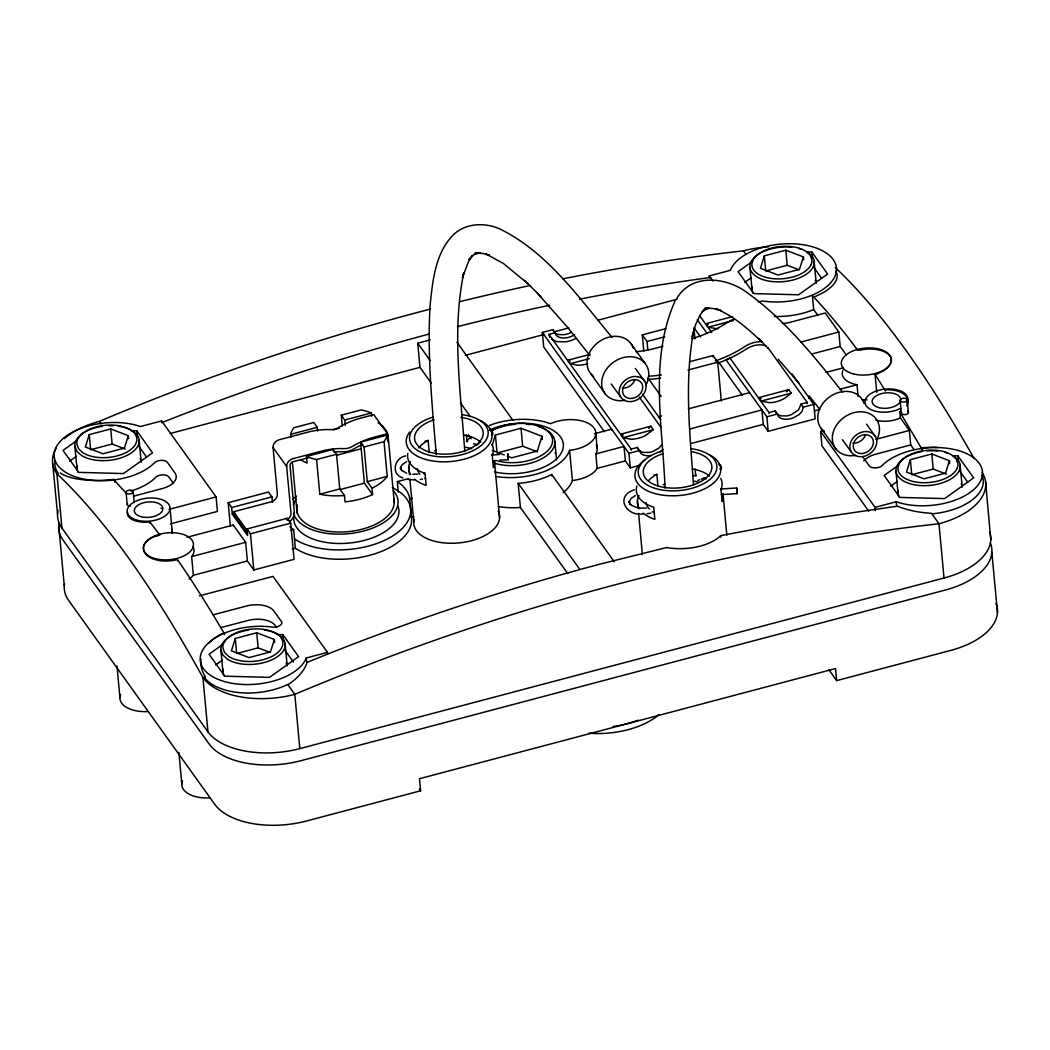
<?xml version="1.0" encoding="UTF-8"?>
<svg xmlns="http://www.w3.org/2000/svg" width="1050" height="1050" viewBox="0 0 1050 1050"><rect width="100%" height="100%" fill="white"/><g stroke="black" fill="none" stroke-linecap="round" stroke-linejoin="round"><path stroke-width="1.5" d="M736.706 488.014L736.982 493.697L736.772 487.974L720.969 488.985M508.016 454.02L508.292 459.729L508.056 454.02M89.237 434.634L85.365 447.051L102.953 453.784L124.425 448.101L128.31 435.684L110.709 428.951L89.237 434.634L90.641 449.715L112.114 444.032L125.304 449.085M235.266 638.452L231.394 650.869L248.981 657.602L270.454 651.906L274.339 639.489L256.738 632.769L235.266 638.452L236.67 653.533L258.142 647.837L269.876 652.326M492.188 445.371L495.416 435.015L520.997 428.242L541.957 436.262L542.259 439.53M541.957 436.262L537.337 451.054L511.757 457.826L507.268 456.107M764.321 255.872L760.436 268.288L778.037 275.021L799.509 269.338L803.381 256.922L785.794 250.189L764.321 255.872L765.712 270.952L787.185 265.269L798.919 269.758M910.35 459.677L906.465 472.093L924.066 478.826L945.538 473.143L949.41 460.727L931.822 453.994L910.35 459.677L911.741 474.758L933.214 469.074L946.418 474.127M675.045 301.009C648.952 359.402 662.76 426.405 665.044 487.988M221.891 644.661L222.863 642.928A32.274 17.286 -5.3 0 1 248.207 630.158M662.038 444.636L658.941 448.048L653.297 451.224A20.029 16.144 -35.6 0 1 648.598 452.471L642.653 452.353L639.082 450.712M676.62 298.712C692.029 272.278 728.07 277.187 748.913 293.947C785.702 320.841 814.577 356.79 842.638 392.293M650.829 426.195L620.747 434.162L623.227 437.627L630.525 439.189A28.678 23.1 -35.6 0 0 645.658 435.435L653.31 429.66L650.829 426.195L648.664 428.348M788.734 389.681L758.651 397.648L761.132 401.1L769.453 402.675A28.678 23.1 -35.6 0 0 784.547 398.396L791.214 393.133L788.734 389.681L786.555 391.821M662.944 449.492L660.135 451.92M76.217 441L63.013 450.424L78.737 472.369L123.506 473.563L152.552 452.826L136.841 430.881L132.037 430.749M69.641 461.134L76.243 456.422M752.627 261.293L738.097 271.661L753.821 293.593L798.578 294.801L827.636 274.05L811.913 252.118L807.122 251.987M222.246 644.805L209.042 654.242L224.766 676.174L269.535 677.368L298.581 656.631L282.87 634.686L278.066 634.567M744.726 282.371L751.328 277.646M215.67 664.939L222.272 660.227M898.642 465.098L884.126 475.466L899.85 497.411L944.606 498.606L973.665 477.868L957.941 455.923L953.138 455.792M890.754 486.176L897.356 481.464M707.083 308.477L702.082 311.968L705.718 307.729L700.245 314.724L695.704 324.424L692.147 336.788L693.486 331.905C684.18 382.462 689.955 434.214 693.525 485.061M477.697 252.696L473.721 254.927L468.93 259.599L472.539 255.399L468.287 261.936L462.433 277.764L463.798 272.803C451.566 331.616 460.858 392.254 464.743 451.434M574.639 334.832L571.121 336.538A20.029 16.144 -35.6 0 1 566.423 337.785C562.327 338.481 555.936 337.785 555.135 332.758L552.904 329.647L542.338 332.443L543.677 346.92L604.433 431.721M406.665 461.606L402.216 464.586L400.391 468.261L400.693 469.087L400.509 467.355L401.887 470.663L401.231 470.033L406.665 473.143M635.381 495.561L630.932 498.553L629.107 502.215L629.409 503.055L629.226 501.322L630.604 504.617L629.947 503.987L631.746 505.431L636.799 507.517M477.855 252.525L474.351 254.231L480.086 252.827L474.902 253.168L482.633 253.418L489.51 255.308L485.664 253.811L503.436 263.498L528.137 283.92M707.162 308.175L703.658 309.894L709.341 308.293M571.266 332.364L568.903 333.428A20.029 16.144 -35.6 0 1 564.191 334.674L558.246 334.556L554.689 332.916M576.082 338.402L572.591 339.977A29.584 23.835 -35.6 0 1 565.648 341.814L556.867 341.644L551.591 339.216M434.438 450.817L435.973 450.109M663.154 484.772L664.689 484.063M728.91 358.654L726.6 359.691M701.177 479.246L704.629 477.658M405.628 455.871C394.301 457.852 390.482 474.495 402.977 477.881M634.344 489.825C614.434 496.02 626.154 516.863 643.099 513.896M327.626 654.084L306.705 662.497L306.285 657.982L327.469 652.365L327.626 654.084A2080.811 1676.496 -35.6 0 1 599.799 564.191L667.209 547.404M697.856 480.441L699.549 479.863M876.737 392.333L875.07 374.43L877.433 373.734M157.5 535.749L159.862 535.054L149.704 521.719L149.835 523.149M695.979 475.072L693.118 475.886M431.366 383.224L419.987 367.342L417.756 343.219L430.329 339.885M170.428 523.845L217.429 511.402L216.09 496.926L161.634 420.919L140.464 426.536A53.812 28.836 -5.3 0 0 63.748 438.008A53.812 28.836 -5.3 0 0 79.262 477.999A53.812 28.836 -5.3 0 0 154.507 462.748A7.179 3.846 -5.3 0 1 161.306 460.359A7.179 3.846 -5.3 0 1 167.449 462.459L174.917 472.894A21.525 11.537 -5.3 0 1 162.212 488.578L133.389 496.217M579.442 299.197A2080.706 1676.404 -35.6 0 1 709.367 277.633L709.209 275.927L730.393 270.309A53.812 28.836 -5.3 0 1 796.464 243.981A53.812 28.836 -5.3 0 1 834.054 278.119A53.812 28.836 -5.3 0 1 764.453 301.232A7.179 3.846 -5.3 0 0 758.376 301.928M170.284 433.466L419.987 367.342M465.229 355.359L544.084 334.478M554.308 331.774L568.903 327.902M598.119 320.171L676.974 299.289M549.137 335.423L548.966 334.386L555.135 332.758M643.794 351.041L642.285 334.884L665.779 328.663M342.287 426.024L341.289 415.196L361.239 409.907A48.864 26.184 -5.3 0 1 371.346 412.978L371.648 416.299M587.685 363.641A28.678 23.1 -35.6 0 1 577.566 365.256L570.255 363.694L567.788 360.242L589.956 354.375M718.567 328.611A28.678 23.1 -35.6 0 1 716.494 328.716L708.159 327.18L705.692 323.728L732.598 316.601M290.916 437.259L290.64 434.359L317.231 427.311L317.586 431.038M341.289 415.196L344.754 420.026L371.346 412.978M642.285 334.884L647.036 341.499L664.65 336.84M570.255 363.694L589.26 358.667M708.159 327.18L733.491 320.473M333.139 429.896L339.255 428.282M662.944 346.277L655.344 348.298A107.612 86.704 -35.6 0 1 635.946 351.724M387.712 436.695L387.437 433.689L374.194 437.194A71.741 57.803 -35.6 0 0 352.564 446.316A14.346 11.563 -35.6 0 1 343.783 448.639A71.741 57.803 -35.6 0 0 321.536 451.133L292.819 458.745A7.179 5.775 -35.6 0 0 286.663 466.554L290.981 512.991A7.179 5.775 -35.6 0 1 287.254 519.724M300.536 459.664A48.864 26.184 -5.3 0 0 307.112 463.089L306.482 456.461L333.073 449.426L336.538 454.256L339.754 488.933L344.452 495.482L345.043 501.821A48.864 26.184 -5.3 0 0 372.553 494.537L371.962 488.197L367.277 481.648L364.061 446.972L360.596 442.129L387.188 435.094L387.804 441.722A48.864 26.184 -5.3 0 0 378.105 422.769M308.214 457.748L293.094 461.764A3.583 2.888 -35.6 0 0 290.023 465.662L294.328 512.098A10.762 8.676 -35.6 0 1 289.629 521.587M306.482 456.461A48.864 26.184 -5.3 0 0 316.588 459.546L336.538 454.256M364.061 446.972L384.011 441.683A48.864 26.184 -5.3 0 0 387.188 435.094M689.496 361.764L712.989 355.543L717.728 362.171L721.324 400.969M336.748 455.241L361.2 448.77M687.973 370.046L717.728 362.171M425.053 441.249L428.137 440.436L429.253 452.498M169.089 509.368L216.09 496.926M801.019 342.024L838.819 332.01L840.171 346.487L846.353 355.123M230.37 526.312L228.191 502.701L268.446 492.043L271.911 496.873L272.409 502.267M228.191 502.701L231.656 507.544L271.911 496.873M811.913 353.968L840.171 346.487M247.524 533.768L233.914 514.776L233.638 511.757L271.215 501.808A7.179 5.775 -35.6 0 0 277.358 493.999L273.053 447.549A7.179 5.775 -35.6 0 1 279.208 439.74L307.926 432.141A71.741 57.803 -35.6 0 1 330.173 429.647A14.346 11.563 -35.6 0 0 338.953 427.311A71.741 57.803 -35.6 0 1 360.57 418.189L373.826 414.684L387.437 433.689M231.656 507.544L232.273 514.172L235.357 513.358M316.588 459.546L319.804 494.222L339.754 488.933M367.277 481.648L387.227 476.372L384.011 441.683M339.938 489.628L364.389 483.144L372.553 494.537M537.639 451.933L522.664 446.211L497.083 452.983L495.416 435.015M186.966 537.298L233.271 525.039L245.648 542.299L247.38 561.002L253.824 569.979L294.079 559.322L290.719 523.136L287.254 518.293L246.999 528.964L247.616 535.592L232.273 514.172M398.291 492.109L397.32 481.596L408.227 478.708M594.405 433.729L611.638 429.161L611.717 430.067M661.749 415.892L658.613 416.732L658.691 417.624M688.393 408.844L749.529 392.648M826.022 372.396L843.111 367.867M246.999 528.964L250.464 533.794L290.719 523.136M623.227 437.627L653.31 429.66M761.132 401.1L791.214 393.133M189.118 578.983A25.108 13.453 -5.3 0 0 193.357 575.308L191.625 556.605L245.648 542.299M290.561 530.408L293.659 529.594L295.391 548.284A64.562 34.597 -5.3 0 0 369.495 555.384A64.562 34.597 -5.3 0 0 411.429 517.558L414.028 516.876M397.32 481.596A64.562 34.597 -5.3 0 1 409.697 498.868L412.296 498.173M563.273 492.594A53.812 28.836 -5.3 0 0 572.394 480.506A28.691 15.383 -5.3 0 0 597.148 468.379L595.809 453.902L624.015 446.434L625.354 460.911L630.302 467.827L639.699 465.334M689.797 429.017L761.906 409.92L763.258 424.397L768.206 431.301L815.181 418.858L813.829 404.394L791.871 373.734M839.947 389.248L857.036 384.733L858.126 396.493M548.966 334.386L631.142 449.072L637.298 447.444L639.529 450.542C640.342 455.582 646.721 456.277 650.816 455.582M729.658 357.604L769.033 412.558L775.202 410.917L777.433 414.028C778.234 419.055 784.626 419.751 788.721 419.055A20.029 16.144 -35.6 0 0 793.419 417.808L799.063 414.632L802.161 411.233L803.263 407.19L801.032 404.079L807.201 402.452L807.227 403.528M542.338 332.443L628.963 453.351L639.529 450.542M725.799 359.52L766.867 416.824L777.433 414.028M803.263 407.19L813.829 404.394M193.357 575.308L247.38 561.002M292.294 549.111L295.391 548.284M597.148 468.379L625.354 460.911M691.136 443.494L763.258 424.397M814.892 410.721L819.551 409.487M653.769 475.204L656.854 474.39L657.969 486.452M199.421 595.862L273.013 576.371L327.469 652.365M868.731 511.153L821.94 445.843L820.588 431.366L823.725 430.539M212.993 614.867L246.369 606.034A21.525 11.537 -5.3 0 1 273.919 611.061L281.387 621.495A7.179 3.846 -5.3 0 1 279.746 625.656A7.179 3.846 -5.3 0 1 272.226 627.06A53.812 28.836 -5.3 0 0 202.624 650.173A53.812 28.836 -5.3 0 0 240.214 684.311A53.812 28.836 -5.3 0 0 306.285 657.982M875.989 439.307L909.366 430.461L910.704 444.938L913.92 449.426M221.537 627.441L247.708 620.511A21.525 11.537 -5.3 0 1 275.257 625.538L276.662 627.493M910.704 444.938L875.805 454.178A21.525 11.537 -5.3 0 0 863.743 460.989M820.588 431.366L875.044 507.36L896.214 501.756A53.812 28.836 -5.3 0 0 972.93 490.271A53.812 28.836 -5.3 0 0 957.416 450.292A53.812 28.836 -5.3 0 0 882.171 465.531A7.179 3.846 -5.3 0 1 875.372 467.933A7.179 3.846 -5.3 0 1 869.229 465.833L862.693 456.697M58.065 510.182A71.741 38.443 -5.3 0 0 61.937 528.032L207.966 731.85A71.741 38.443 -5.3 0 0 299.814 748.624L944.029 578.025A71.741 38.443 -5.3 0 0 989.769 532.298M996.03 603.435A71.741 38.443 -5.3 0 1 950.736 650.409L836.666 680.61L835.551 668.548L419.488 778.719L420.617 790.781L306.534 820.995A71.741 38.443 -5.3 0 1 214.673 804.221L68.644 600.416A71.741 38.443 -5.3 0 1 64.562 583.669M422.454 479.128L420.315 479.522M860.199 349.676L857.745 350.254A1052.034 265.624 75.2 0 0 812.398 295.614L813.697 309.54L817.714 315.158M174.733 559.808L177.188 559.243A1052.047 265.624 75.2 0 1 224.372 633.767L224.464 634.633M667.052 547.628A43.116 22.234 -2.7 0 0 720.707 535.618L807.634 519.304L896.634 506.284L896.214 501.756M650.974 513.135L647.062 513.726M709.367 277.633L710.719 277.449M492.253 455.031L499.406 454.506M721.429 494.602L737.021 493.644M417.808 474.154L412.781 474.259M646.524 508.108L639.87 508.082M709.459 307.991L705.574 308.241L713.029 308.451L721.166 310.616L715.956 308.739C733.74 315.984 748.269 329.057 762.038 342.09L758.362 338.428L768.298 348.469M499.813 460.123L508.239 459.716M414.383 479.942L408.227 479.391M708.146 324.634L705.692 323.728M761.119 398.567L758.651 397.648M570.242 361.161L567.788 360.242M623.214 435.081L620.747 434.162M492.306 450.384L504.276 454.965M807.936 252.368L812.28 256.41L813.908 259.717L816.244 283.316A32.288 17.299 -5.3 0 0 815.22 280.166M953.964 456.186L958.309 460.228L959.936 463.523L962.272 487.134A32.288 17.299 -5.3 0 0 961.249 483.971M776.383 413.608L780.557 415.839L786.503 415.944A20.029 16.144 -35.6 0 0 791.201 414.711L798.617 409.867L801.032 404.079M524.449 280.245L540.934 296.678M537.311 293.068L567.656 327.429L590.061 355.701M126.407 493.5L114.516 480.428L114.673 482.16M778.365 359.31L798.84 383.106M888.864 354.664L890.636 357.144A25.069 13.584 -6.7 0 1 877.301 373.603M146.016 554.321L144.244 551.854M809.196 395.902L819.63 409.224M612.058 337.404C579.141 297.924 547.654 252.591 500.404 229.241C484.365 221.721 463.142 223.02 451.146 237.169C434.91 255.557 432.652 281.649 430.133 304.986C427.101 354.874 432.062 404.788 436.275 454.453M635.316 368.445L644.713 381.321A14.346 11.563 -35.6 0 1 631.785 401.52A14.346 11.563 -35.6 0 1 621.429 384.366A14.346 11.563 -35.6 0 1 644.713 381.321M611.218 383.998L620.576 396.808M866.526 424.148L875.385 436.393A14.346 11.563 -35.6 0 1 862.47 456.592A14.346 11.563 -35.6 0 1 852.101 439.425A14.346 11.563 -35.6 0 1 875.385 436.393M842.428 439.701L851.248 451.881M814.183 267.881L821.572 278.211M960.212 471.686L967.601 482.016M838.819 332.01L825.208 313.018L790.309 322.258A21.525 11.537 -5.3 0 1 782.447 323.492M922.346 449.82L899.797 411.928L900.362 417.9L909.366 430.461M562.826 278.827A2080.536 1676.273 -35.6 0 1 743.466 250.845L746.117 254.546M767.826 347.498L807.201 402.452M821.323 428.61L835.931 448.993M709.209 275.927L712.924 281.098M699.707 315.787L711.69 332.509M697.318 319.777L706.821 333.021M693.919 327.626L700.56 336.906M718.607 362.079L742.337 395.194M630.577 343.101L645.186 363.484M647.942 377.947L661.224 396.48M642.469 394.196L660.516 419.383M639.345 397.149L660.739 427.022M828.844 669.69L836.666 680.61M590.651 373.551L605.259 393.921M456.999 342.274L512.925 420.328M567.814 573.641L520.406 507.491L518.175 483.367A53.812 28.836 -5.3 0 0 551.722 474.482L614.289 561.803M417.756 343.219L430.08 360.413M460.412 402.754L469.888 415.984M518.175 483.367L579.784 569.363M468.339 434.818L471.188 438.795M317.231 427.311L313.766 422.481L293.816 427.757A48.864 26.184 -5.3 0 0 290.64 434.359M273.053 447.549L286.663 466.554M233.638 511.757L247.249 530.749M419.304 788.97L420.617 790.781M173.46 483.459L168.787 476.936A7.179 3.846 -5.3 0 0 162.645 474.836A7.179 3.846 -5.3 0 0 155.846 477.225A53.812 28.836 -5.3 0 1 131.014 491.059M139.099 446.644L146.501 456.973M285.127 650.462L293.449 662.077M64.457 438.559A71.741 38.443 -5.3 0 1 99.251 421.431L101.023 423.911M875.07 374.43L885.544 391.112M775.911 412.978L775.202 410.917M549.478 336.446L550.003 337.431M637.652 448.836L637.298 447.444M553.258 331.039L552.904 329.647M221.891 644.661A32.891 17.627 -5.3 0 0 220.881 649.963L222.836 654.99L227.181 659.033A32.76 17.548 -5.3 0 0 236.132 662.878A32.274 17.286 -5.3 0 0 281.925 652.706A32.274 17.286 -5.3 0 0 264.259 630M102.178 426.352A32.274 17.286 -5.3 0 0 76.847 439.11L75.862 440.856A32.891 17.627 -5.3 0 0 74.852 446.158L76.808 451.172L81.152 455.227A32.76 17.548 -5.3 0 0 90.103 459.06A32.274 17.286 -5.3 0 0 135.896 448.888A32.274 17.286 -5.3 0 0 118.23 426.195M769.033 412.558L769.217 413.595M631.142 449.072L631.312 450.109M52.684 463.562L57.54 514.067M990.78 539.674L985.569 481.622M991.869 552.352L997.461 612.662M957.941 455.923L958.388 460.753M949.41 460.727L949.699 463.746M944.029 578.025L938.989 523.74L931.914 513.857A53.812 28.836 -5.3 0 0 981.921 475.099M931.822 453.994L933.214 469.074M907.279 399.958A3.583 1.916 -5.3 0 1 901.897 401.966A3.583 1.916 -5.3 0 1 901.924 398.619A3.583 1.916 -5.3 0 1 907.279 399.958L908.421 412.44M900.126 400.339L901.254 412.506M895.965 471.201L898.078 493.946M875.044 507.36L875.346 510.681M811.913 252.118L812.503 258.549M803.381 256.922L803.67 259.928M808.881 397.477L808.972 398.383M785.794 250.189L787.185 265.269M796.504 380.205L796.596 381.111M766.867 416.824L768.206 431.301M749.936 267.382L752.049 290.141M712.989 355.543L713.108 356.856M720.694 535.618L720.851 537.298M694.011 329.07L694.916 338.914M695.113 468.891L695.809 476.438M647.036 341.499L647.824 350.044M628.963 453.351L630.302 467.827M595.809 433.611L597.214 448.691M489.471 425.408A53.812 28.836 -5.3 0 1 550.515 423.714A28.691 15.383 -5.3 0 1 594.051 428.033A28.691 15.383 -5.3 0 1 569.599 450.345L572.394 480.506M554.846 441.433L556.566 459.979M551.722 474.482L551.867 475.991M520.997 428.242L522.664 446.211M466.397 434.936L467.027 441.722M409.697 498.868L411.429 517.558M388.185 436.839L394.288 502.609M360.596 442.129L364.389 483.144M344.754 420.026L345.24 425.329M333.073 449.426L333.191 450.66M292.359 461.895L297.137 513.411M287.254 518.293L287.451 520.367M299.814 748.624L294.787 694.339L287.7 684.456A53.812 28.836 -5.3 0 1 204.264 677.211L202.926 677.565A1051.326 265.453 75.2 0 0 56.897 473.747A71.741 38.443 -5.3 0 1 56.306 448.009M285.18 644.018L287.201 665.897A32.288 17.299 -5.3 0 0 286.178 662.734M282.87 634.686L283.461 641.13M274.339 639.489L274.614 642.508M250.464 533.794L253.824 569.979M256.738 632.769L258.142 647.837M233.271 525.039L233.389 526.207M220.881 649.963L223.007 672.722M207.966 731.85L202.926 677.565A71.741 38.443 -5.3 0 0 294.787 694.339A2080.536 1676.273 -35.6 0 1 938.989 523.74A71.741 38.443 -5.3 0 0 982.052 472.474M177.188 559.243L177.319 560.726M170.061 508.489A21.525 11.537 -5.3 0 1 137.445 520.249A21.525 11.537 -5.3 0 1 138.324 500.154A21.525 11.537 -5.3 0 1 170.061 508.489L172.239 532.009M161.634 420.919L161.792 422.638A2080.706 1676.404 -35.6 0 1 429.292 333.992M178.868 752.364L181.808 783.969M139.151 440.212L141.173 462.092A32.288 17.299 -5.3 0 0 140.149 458.929M136.841 430.881L137.432 437.312M128.31 435.684L128.586 438.703M133.206 491.82A3.583 1.916 -5.3 0 1 127.838 493.828A3.583 1.916 -5.3 0 1 127.851 490.494A3.583 1.916 -5.3 0 1 133.206 491.82L134.19 502.556M126.066 492.201L127.207 504.591M110.709 428.951L112.114 444.032M116.996 666.002L119.923 697.62M74.852 446.158L76.978 468.904M61.937 528.032L56.897 473.747L58.236 473.392A53.812 28.836 -5.3 0 1 55.164 460.845M58.695 525.525L64.286 585.847M723.109 494.524L726.823 535.316M637.468 500.614L638.177 508.554M638.61 513.319L642.364 554.61M499.59 517.676L494.392 460.556A43.05 23.061 -5.3 0 1 493.395 467.565L492.279 455.503A43.05 23.061 -5.3 0 0 492.043 444.517M408.752 466.659L409.461 474.6M409.894 479.364L413.792 522.244M393.488 490.822A52.763 28.271 -5.3 0 1 360.281 531.825A52.763 28.271 -5.3 0 1 293.462 513.227M293.436 504.906A52.763 28.271 -5.3 0 1 296.074 499.117M393.671 498.527A48.864 26.184 -5.3 0 1 345.568 531.851A48.864 26.184 -5.3 0 1 297.281 504.958M78.002 472.067A32.288 17.299 -5.3 0 1 77.136 465.465M108.688 425.749A32.274 17.286 -5.3 0 1 113.531 425.775M990.439 543.126A71.741 38.443 -5.3 0 1 945.144 590.087L300.943 760.686A71.741 38.443 -5.3 0 1 209.081 743.912L63.053 540.094A71.741 38.443 -5.3 0 1 58.958 523.346M638.137 720.208A64.562 34.597 -5.3 0 1 613.108 726.469M209.738 797.921A28.691 15.383 -5.3 0 1 182.516 780.846M147.853 711.559A28.691 15.383 -5.3 0 1 120.645 694.483M658.98 714.63A64.562 34.597 -5.3 0 1 588.919 733.176M899.102 497.109A32.288 17.299 -5.3 0 1 898.236 490.508M945.013 452.34A32.76 17.548 -5.3 0 1 947.533 453.101M921.677 451.658A32.274 17.286 -5.3 0 0 903.683 481.11A32.274 17.286 -5.3 0 0 958.269 472.29L959.241 470.544A32.891 17.627 -5.3 0 0 960.251 465.255M926.52 451.001A32.274 17.286 -5.3 0 1 937.794 451.041M224.031 675.872A32.288 17.299 -5.3 0 1 223.164 669.27M538.387 426.418A38.456 20.606 -5.3 0 1 548.061 454.532A38.456 20.606 -5.3 0 1 494.708 463.273M478.708 444.045A38.456 20.606 -5.3 0 1 479.496 441.984M492.673 430.251A38.456 20.606 -5.3 0 1 514.92 424.305M526.391 424.213A38.456 20.606 -5.3 0 1 530.014 424.607M491.256 430.644A36.304 19.451 -5.3 0 1 540.724 426.996A36.304 19.451 -5.3 0 1 544.714 453.311A36.304 19.451 -5.3 0 1 495.771 460.425M753.073 293.291A32.288 17.299 -5.3 0 1 752.207 286.689M798.984 248.535A32.76 17.548 -5.3 0 1 801.504 249.296M791.766 247.236A32.274 17.286 -5.3 0 0 751.59 260.925A32.274 17.286 -5.3 0 0 771.369 281.466A32.274 17.286 -5.3 0 0 812.241 268.485L813.212 266.739A32.891 17.627 -5.3 0 0 814.222 261.437M691.806 338.625A107.612 86.704 -35.6 0 0 727.453 322.416A25.83 20.803 -35.6 0 1 734.383 319.029M765.791 345.699A22.234 17.916 -35.6 0 0 746.301 349.059A111.195 89.591 -35.6 0 1 717.308 363.339M660.437 378.118A111.195 89.591 -35.6 0 1 647.916 379.365M661.342 374.889A107.612 86.704 -35.6 0 1 648.454 376.215M715.221 360.938A107.612 86.704 -35.6 0 0 744.778 346.592A25.83 20.803 -35.6 0 1 760.817 341.683M824.289 431.524A25.108 20.226 -35.6 0 1 829.671 396.834A25.108 20.226 -35.6 0 1 864.032 403.436M855.737 455.359A25.108 20.226 -35.6 0 1 832.663 434.516A25.108 20.226 -35.6 0 1 863.599 411.954A25.108 20.226 -35.6 0 1 876.619 440.121M865.567 434.621A10.762 8.676 -35.6 0 1 852.967 443.166M593.617 376.464A25.108 20.226 -35.6 0 1 598.999 341.762A25.108 20.226 -35.6 0 1 633.36 348.364M625.065 400.286A25.108 20.226 -35.6 0 1 601.991 379.444A25.108 20.226 -35.6 0 1 632.914 356.882A25.108 20.226 -35.6 0 1 645.947 385.048M634.883 379.562A10.762 8.676 -35.6 0 1 622.296 388.093M489.904 430.08A2.874 1.562 60.3 0 1 492.516 432.6A2.874 1.562 60.3 0 1 491.925 435.291M718.791 464.061A2.874 1.562 60.3 0 1 721.442 467.303A2.874 1.562 60.3 0 1 719.762 469.061M387.227 476.372A48.864 26.184 -5.3 0 1 371.962 488.197M344.452 495.482A48.864 26.184 -5.3 0 1 319.804 494.222M362.683 444.36A68.158 54.915 -35.6 0 0 353.916 448.875A17.942 14.451 -35.6 0 1 342.956 451.776A68.158 54.915 -35.6 0 0 333.795 452.012M424.042 474.088A28.691 15.383 -5.3 0 1 424.554 472.513M596.242 444.885A28.678 15.369 -5.3 0 1 595.809 453.902M554.964 453.167A28.691 15.383 -5.3 0 1 555.398 452.996M520.406 507.491A53.812 28.836 -5.3 0 1 498.212 506.533M569.599 450.345A53.812 28.836 -5.3 0 1 496.086 476.49M466.738 441.499A53.812 28.836 -5.3 0 1 470.754 436.748M489.418 430.054A46.633 24.99 -5.3 0 1 550.003 428.689A46.633 24.99 -5.3 0 1 553.98 461.121A46.633 24.99 -5.3 0 1 494.55 471.923M498.12 511.206A43.05 23.061 -5.3 0 1 459.204 542.889A43.05 23.061 -5.3 0 1 414.238 519.383M461.055 417.414A34.44 18.454 -5.3 0 1 476.844 444.399A34.44 18.454 -5.3 0 1 422.559 449.151A34.44 18.454 -5.3 0 1 434.136 419.777M414.474 479.128A43.05 23.061 -5.3 0 0 426.142 485.376L425.027 473.314A43.05 23.061 -5.3 0 1 407.82 453.337M410.668 474.731A43.05 23.061 -5.3 0 1 410.261 461.58M473.524 443.743A43.05 23.061 -5.3 0 1 477.461 444.911M491.859 454.414A43.05 23.061 -5.3 0 1 492.332 455.109M425.723 478.944A34.44 18.454 -5.3 0 1 424.686 478.341M419.934 474.311A34.44 18.454 -5.3 0 1 417.349 468.615M464.678 447.103A34.44 18.454 -5.3 0 1 471.752 448.757M418.779 447.996A34.44 18.454 -5.3 0 1 428.137 440.436M463.549 435.028A34.44 18.454 -5.3 0 1 480.742 442.273M293.659 529.594A64.562 34.597 -5.3 0 1 289.918 526.772M392.319 487.62A64.562 34.597 -5.3 0 1 388.08 538.611A64.562 34.597 -5.3 0 1 294.525 538.939M293.016 499.026A64.562 34.597 -5.3 0 1 296.599 496.204M691.95 451.723A34.44 18.454 -5.3 0 1 704.616 479.102A34.44 18.454 -5.3 0 1 650.777 482.816A34.44 18.454 -5.3 0 1 662.852 453.731M722.978 493.697A43.05 23.061 -5.3 0 1 722.111 501.533L720.996 489.471A43.05 23.061 -5.3 0 0 720.759 478.472M643.191 513.082A43.05 23.061 -5.3 0 0 654.859 519.343L653.743 507.268A43.05 23.061 -5.3 0 1 636.838 486.032M639.384 508.686A43.05 23.061 -5.3 0 1 638.977 495.534M704.248 478.249A43.05 23.061 -5.3 0 1 706.178 478.866M721.048 489.077A43.05 23.061 -5.3 0 1 721.494 489.799M654.439 512.899A34.44 18.454 -5.3 0 1 652.418 511.665M649.254 508.974A34.44 18.454 -5.3 0 1 646.065 502.569M693.394 481.058A34.44 18.454 -5.3 0 1 698.224 482.055M648.637 480.546A34.44 18.454 -5.3 0 1 656.854 474.39M692.265 468.996A34.44 18.454 -5.3 0 1 709.459 476.227M900.703 408.24A21.525 11.537 -5.3 0 1 866.447 406.14A21.525 11.537 -5.3 0 1 885.872 389.038A21.525 11.537 -5.3 0 1 906.701 402.951M900.362 417.9A21.525 11.537 -5.3 0 1 875.753 420.144M813.697 309.54A53.812 28.836 -5.3 0 1 774.414 316.418M922.084 447.93A54.219 37.944 -4.7 0 1 937.663 447.497M835.721 271.044A54.206 22.011 -8.2 0 1 814.787 296.704M835.314 267.619A1051.326 265.453 75.2 0 1 973.98 458.233M743.466 250.845A71.741 38.443 -5.3 0 1 768.495 246.816M99.251 421.431A2080.536 1676.273 -35.6 0 1 430.041 309.146M459.69 301.665A2080.536 1676.273 -35.6 0 1 530.001 285.548M457.393 326.668A2080.706 1676.404 -35.6 0 1 549.688 305.261M307.033 662.484A54.311 30.699 -16 0 1 288.081 684.666M931.849 513.306A54.324 25.305 5 0 1 897.094 506.021M205.393 676.909A54.206 36.435 3.5 0 1 200.957 658.967M208.95 643.007A54.206 36.435 3.5 0 1 223.611 633.019M114.24 479.351A54.206 18.874 -5.8 0 1 60.191 472.92M174.891 560.122A25.069 13.873 -4.8 0 1 145.924 554.361M144.401 551.827A25.069 13.282 -3.9 0 1 157.382 535.631M860.357 350.004A25.069 12.981 -5.8 0 1 888.746 354.703M885.426 389.931A21.564 12.521 -4.2 0 1 906.649 405.864M900.887 411.036A21.564 12.521 -4.2 0 1 899.548 411.744M160.926 508.148A21.525 11.537 -5.3 0 1 162.33 508.581M149.73 521.981A21.564 10.552 -6.3 0 1 127.536 511.914M171.504 528.78A21.525 11.537 -5.3 0 1 172.082 533.177M398.134 506.52A52.763 28.271 -5.3 0 1 350.306 542.955A52.763 28.271 -5.3 0 1 293.777 517.637M192.859 546.656A25.108 13.453 -5.3 0 1 191.625 556.605M130.581 506.008A3.596 1.654 -7.3 0 1 127.549 503.947M907.672 411.023A3.596 2.192 -3 0 1 907.476 413.871A3.596 2.192 -3 0 1 902.856 414.356A3.596 2.192 -3 0 1 901.569 411.679M710.233 455.175A43.05 23.061 -5.3 0 1 707.608 487.2A43.05 23.061 -5.3 0 1 648.467 491.295A43.05 23.061 -5.3 0 1 645.133 459.677M691.307 448.704A39.454 21.144 -5.3 0 1 709.446 479.811A39.454 21.144 -5.3 0 1 646.852 484.759A39.454 21.144 -5.3 0 1 662.064 451.014M480.021 420.433A43.05 23.061 -5.3 0 1 482.751 450.699A43.05 23.061 -5.3 0 1 427.127 459.848A43.05 23.061 -5.3 0 1 409.71 431.996M462.591 414.737A39.454 21.144 -5.3 0 1 480.729 445.843A39.454 21.144 -5.3 0 1 418.136 450.791A39.454 21.144 -5.3 0 1 433.348 417.047M857.036 384.733A25.108 13.453 -5.3 0 1 842.927 370.23M866.933 399.788A25.108 13.453 -5.3 0 1 861.984 399.669M78.684 437.574L77.779 439.202A30.699 16.446 -5.3 0 0 76.834 444.15L78.645 448.836L82.714 452.616A30.581 16.38 -5.3 0 0 91.061 456.199A30.122 16.144 -5.3 0 0 133.35 447.208A30.122 16.144 -5.3 0 0 119.123 425.801A30.122 16.144 -5.3 0 0 78.684 437.574M224.713 641.379L223.808 643.007A30.699 16.446 -5.3 0 0 222.863 647.955L224.674 652.641L228.743 656.421A30.581 16.38 -5.3 0 0 237.09 660.004A30.122 16.144 -5.3 0 0 279.379 651.013A30.122 16.144 -5.3 0 0 265.151 629.606A30.122 16.144 -5.3 0 0 224.713 641.379M810.967 264.771L810.062 266.398A30.122 16.144 -5.3 0 1 769.624 278.184A30.122 16.144 -5.3 0 1 755.396 256.764A30.122 16.144 -5.3 0 1 797.685 247.787A30.581 16.38 -5.3 0 1 806.033 251.37L810.101 255.137L811.913 259.822A30.699 16.446 -5.3 0 1 810.967 264.771M956.996 468.576L956.091 470.203A30.122 16.144 -5.3 0 1 915.653 481.989A30.122 16.144 -5.3 0 1 901.425 460.583A30.122 16.144 -5.3 0 1 943.714 451.592A30.581 16.38 -5.3 0 1 952.061 455.175L956.13 458.955L957.941 463.641A30.699 16.446 -5.3 0 1 956.996 468.576M862.68 453.482A10.762 8.676 -35.6 0 0 872.366 438.336A10.762 8.676 -35.6 0 0 854.91 440.606A10.762 8.676 -35.6 0 0 862.68 453.482M632.008 398.409A10.762 8.676 -35.6 0 0 641.694 383.263A10.762 8.676 -35.6 0 0 624.238 385.534A10.762 8.676 -35.6 0 0 632.008 398.409M878.955 407.636A14.346 7.691 -5.3 0 0 900.69 399.801A14.346 7.691 -5.3 0 0 879.533 394.249A14.346 7.691 -5.3 0 0 878.955 407.636M155.413 558.679A25.108 13.453 -5.3 0 0 193.463 544.963A25.108 13.453 -5.3 0 0 156.437 535.238A25.108 13.453 -5.3 0 0 155.413 558.679M853.309 373.866A25.108 13.453 -5.3 0 0 891.358 360.15A25.108 13.453 -5.3 0 0 854.332 350.438A25.108 13.453 -5.3 0 0 853.309 373.866M141.159 516.705A14.346 7.691 -5.3 0 0 162.907 508.869A14.346 7.691 -5.3 0 0 141.75 503.317A14.346 7.691 -5.3 0 0 141.159 516.705"/></g></svg>
